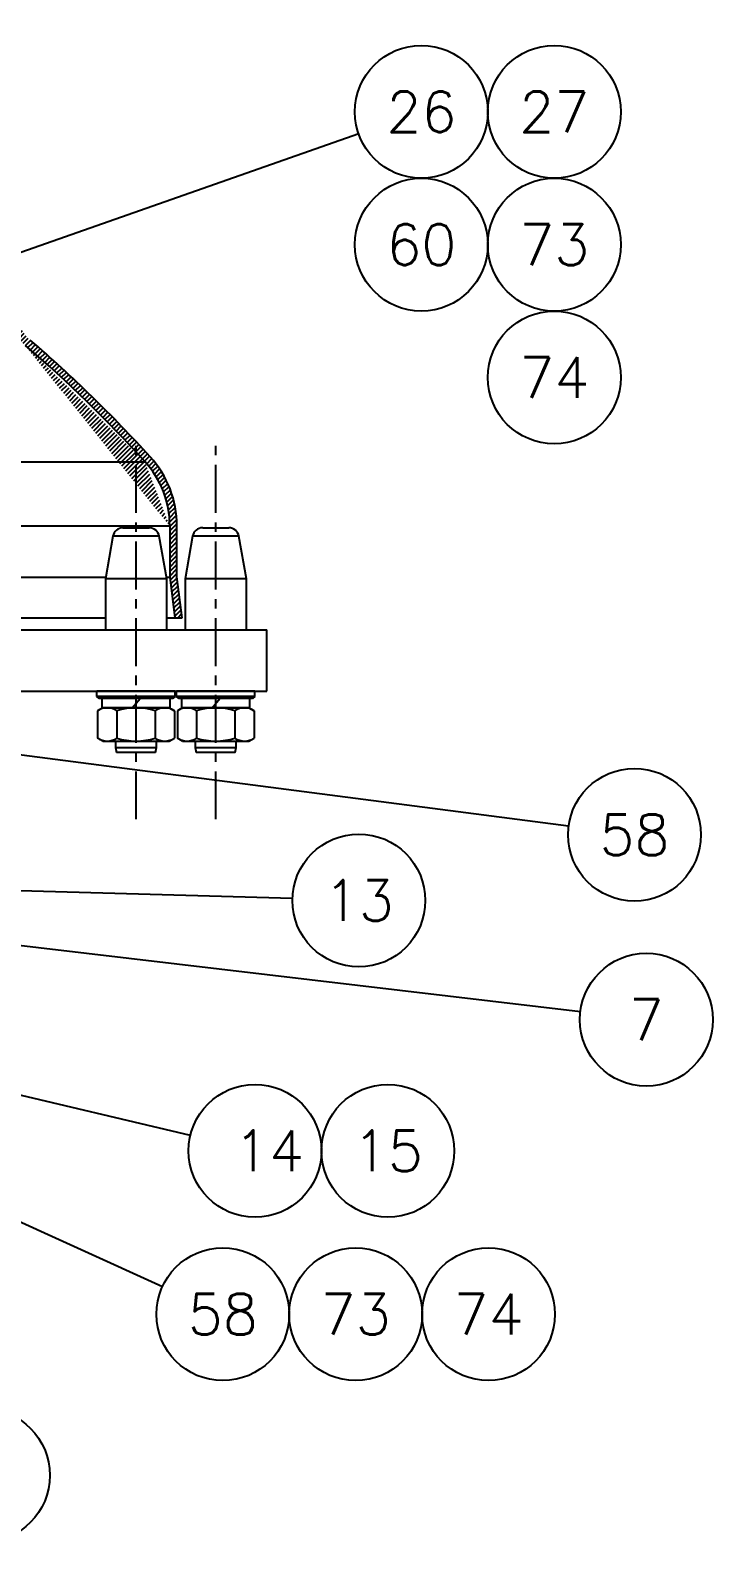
# Model space of a CAD drawing. Extents: x -13768 to 18086, y -10615 to 1188.
# Drawn here: x 1525 to 1658.5, y -920.2 to -624.3 of the extents above; entities that cross this region are included whole.
import ezdxf
from ezdxf.enums import TextEntityAlignment as Align

# ---------------------------------------------------------------- set-up
doc = ezdxf.new("R2010")
doc.units = 0
doc.header["$LTSCALE"] = 7.5
doc.header["$MEASUREMENT"] = 0
doc.linetypes.add('CENTER', pattern=[2, 1.25, -0.25, 0.25, -0.25])
doc.layers.get('0').update_dxf_attribs({"linetype": 'CONTINUOUS'})
for name, color, linetype in [('0-POS', 3, 'CONTINUOUS'), ('CL', 1, 'CENTER'), ('CUPLA A SOLDAR', 5, 'CONTINUOUS'), ('FI', 1, 'CONTINUOUS'), ('POS', 3, 'CONTINUOUS')]:
    doc.layers.add(name, color=color, linetype=linetype)
doc.styles.add('ROMANS', font='ROMANS.SHX')

# ---------------------------------------------------------------- blocks, each defined once
blk = doc.blocks.new('08934L')
for p, q in [((-6.5, 6.5), (-7.51, 5.92)), ((-7.51, 5.92), (-7.51, 0.58)), ((-6.5, 6.5), (-3.75, 6.5)), ((-3.75, 6.5), (3.75, 6.5)), ((-3.75, 5.92), (-3.75, 0.58)), ((3.75, 6.5), (6.5, 6.5)), ((3.75, 5.92), (3.75, 0.58)), ((6.5, 6.5), (7.51, 5.92)), ((7.51, 5.92), (7.51, 0.58)), ((-6.5, 0), (-7.51, 0.58)), ((-6.5, 0), (-3.75, 0)), ((-3.75, 0), (3.75, 0)), ((3.75, 0), (6.5, 0)), ((6.5, 0), (7.51, 0.58))]:
    blk.add_line(p, q)
for centre, radius, start, end in [((-5.63, 3.18), 3.32, 55.6158, 124.3842), ((0, -5.92), 12.42, 72.412, 107.588), ((5.63, 3.18), 3.32, 55.6158, 124.3842), ((-5.63, 3.32), 3.32, 235.6158, 304.3842), ((0, 12.42), 12.42, 252.412, 287.588), ((5.63, 3.32), 3.32, 235.6158, 304.3842)]:
    blk.add_arc(centre, radius, start, end)
blk = doc.blocks.new('08125')
for p, q in [((-8.5, 1.1), (-8, 1.6)), ((-8.5, 1.1), (-8.5, 0)), ((-8.5, 0), (8.5, 0)), ((-8, 1.6), (8, 1.6)), ((8, 1.6), (8.5, 1.1)), ((8.5, 1.1), (8.5, 0))]:
    blk.add_line(p, q)
at = {"color": 1}
blk.add_line((-8.5, 1.1), (8.5, 1.1), dxfattribs=at)
blk = doc.blocks.new('08127')
for p, q in [((-7.4, 2), (7.4, 2)), ((-7.4, 2), (-7.4, 0)), ((-7.4, 0), (7.4, 0)), ((0.81, 2), (-0.9, 0)), ((7.4, 2), (7.4, 0))]:
    blk.add_line(p, q)
blk = doc.blocks.new('POS')
at = {"layer": '0-POS'}
blk.add_circle((0, 0), 6.5, dxfattribs=at)
at = {"layer": '0-POS', "style": 'ROMANS', "flags": 4}
blk.add_attdef('P', text='', height=4, dxfattribs=at).set_placement((0, 0), align=Align.MIDDLE)

msp = doc.modelspace()

# ---------------------------------------------------------------- hatches: boundary and pattern name
at = {"layer": 'CUPLA A SOLDAR'}
h = msp.add_hatch(dxfattribs=at)
h.set_pattern_fill('ANSI31', color=256, scale=5, style=0)
h.set_pattern_definition([(45, (-13786.75265, -5375.2179), (-0.441941738, 0.441941738), [])])
edge = h.paths.add_edge_path(flags=0)
edge.add_line((1552.26677, -731.43204), (1553.25587, -739.34488))
edge.add_line((1553.25587, -739.34488), (1554.66677, -739.34488))
edge.add_line((1554.66677, -739.34488), (1553.66677, -731.34488))
edge.add_line((1553.66677, -731.34488), (1553.66677, -721.34488))
edge.add_arc((1533.66677, -721.34488), 20, 0, 42.2685844)
edge.add_arc((1348.66677, -889.4966), 270, 42.2685844, 49.2357269)
edge.add_spline(control_points=[(1524.96285, -684.99796), (1524.77617, -684.83718), (1524.5992, -684.66442), (1524.43379, -684.48182), (1524.34993, -684.38923), (1524.2689, -684.29399), (1524.19097, -684.19636), (1524.11272, -684.09835), (1524.03752, -683.99783), (1523.96558, -683.8951)], knot_values=[0, 0, 0, 0, 0.000739131, 0.000739131, 0.000739131, 0.001113373, 0.001113373, 0.001113373, 0.001489084, 0.001489084, 0.001489084, 0.001489084], weights=[1, 1, 1, 1, 1, 1, 1, 1, 1, 1], degree=3, periodic=0)
edge.add_line((1523.96558, -683.8951), (1485.84979, -629.45907))
edge.add_arc((1476.01996, -636.34199), 12, 35, 90)
edge.add_line((1476.01996, -624.34199), (1462.76677, -624.34199))
edge.add_line((1462.76677, -624.34199), (1462.76677, -625.74199))
edge.add_line((1462.76677, -625.74199), (1476.01996, -625.74199))
edge.add_arc((1476.01996, -636.34199), 10.6, 35, 90, ccw=False)
edge.add_line((1484.70297, -630.26208), (1522.81925, -684.69777))
edge.add_spline(control_points=[(1522.81925, -684.69777), (1522.99306, -684.94701), (1523.18306, -685.18563), (1523.38664, -685.41122), (1523.48986, -685.5256), (1523.59671, -685.63681), (1523.70686, -685.74454), (1523.81746, -685.85268), (1523.93149, -685.95741), (1524.04864, -686.05841)], knot_values=[0, 0, 0, 0, 0.000911591, 0.000911591, 0.000911591, 0.001373159, 0.001373159, 0.001373159, 0.001836541, 0.001836541, 0.001836541, 0.001836541], weights=[1, 1, 1, 1, 1, 1, 1, 1, 1, 1], degree=3, periodic=0)
edge.add_arc((1348.66677, -889.4966), 268.6, 42.2685844, 49.2357278, ccw=False)
edge.add_arc((1533.66677, -721.34488), 18.6, 0, 42.2685844, ccw=False)
edge.add_line((1552.26677, -721.34488), (1552.26677, -731.43204))

# ---------------------------------------------------------------- linework, layer by layer
for p, q in [((1543.10823, -721.74198), (1548.22531, -721.74198)), ((1558.70823, -721.74198), (1563.8253, -721.74198)), ((1541.13863, -723.39469), (1539.66677, -731.74199)), ((1550.19491, -723.39469), (1541.13863, -723.39469)), ((1551.66678, -731.74199), (1550.19491, -723.39469)), ((1556.73862, -723.39469), (1555.26676, -731.74199)), ((1565.79491, -723.39469), (1556.73862, -723.39469)), ((1567.26677, -731.74199), (1565.79491, -723.39469)), ((1539.66677, -731.74199), (1539.66677, -741.74199)), ((1551.66678, -731.74199), (1539.66677, -731.74199)), ((1551.66678, -741.74199), (1551.66678, -731.74199)), ((1555.26676, -731.74199), (1555.26676, -741.74199)), ((1567.26677, -731.74199), (1555.26676, -731.74199)), ((1567.26677, -741.74199), (1567.26677, -731.74199)), ((1451.13163, -741.74199), (1561.80731, -741.74199)), ((1561.80731, -741.74199), (1571.26676, -741.74199)), ((1571.26676, -753.74199), (1571.26676, -741.74199)), ((1451.13163, -753.74199), (1561.80731, -753.74199)), ((1561.80731, -753.74199), (1571.26676, -753.74199)), ((1541.66677, -763.48199), (1541.66677, -764.74199)), ((1541.66677, -764.74199), (1541.8431, -765.74198)), ((1549.49045, -765.74198), (1541.8431, -765.74198)), ((1549.49045, -765.74198), (1549.66677, -764.74199)), ((1549.66677, -764.74199), (1549.66677, -763.48199)), ((1557.26677, -763.48199), (1557.26677, -764.74199)), ((1557.26677, -764.74199), (1557.44309, -765.74198)), ((1565.09044, -765.74198), (1557.44309, -765.74198)), ((1565.09044, -765.74198), (1565.26677, -764.74199)), ((1565.26677, -764.74199), (1565.26677, -763.48199))]:
    msp.add_line(p, q)
for centre, start, end in [((1543.10824, -723.74199), 90, 170), ((1548.2253, -723.74199), 10, 90), ((1558.70824, -723.74199), 90, 170), ((1563.8253, -723.74199), 10, 90)]:
    msp.add_arc(centre, 2, start, end)
at = {"layer": 'CL'}
for p, q in [((1545.66677, -778.80354), (1545.66677, -705.604)), ((1561.26677, -778.80354), (1561.26677, -705.604))]:
    msp.add_line(p, q, dxfattribs=at)
at = {"layer": 'CUPLA A SOLDAR'}
for p, q in [((1460.26676, -708.83439), (1547.43076, -708.83439)), ((1460.26676, -721.34488), (1552.26677, -721.34488)), ((1552.26677, -721.34488), (1552.26677, -731.43204)), ((1553.66676, -731.34488), (1553.66676, -721.34488)), ((1460.26676, -731.43204), (1539.72142, -731.43204)), ((1551.61212, -731.43204), (1552.26677, -731.43204)), ((1552.26677, -731.43204), (1553.25587, -739.34488)), ((1554.66677, -739.34488), (1553.66676, -731.34488)), ((1460.26676, -739.34488), (1539.66677, -739.34488)), ((1551.66676, -739.34488), (1553.25587, -739.34488)), ((1553.25587, -739.34488), (1554.66677, -739.34488))]:
    msp.add_line(p, q, dxfattribs=at)
for centre, radius, start, end in [((1348.66677, -889.4966), 268.6, 42.2685844, 49.2357276), ((1348.66677, -889.4966), 270, 42.2685844, 49.2357269), ((1533.66677, -721.34488), 18.6, 0, 42.2685844), ((1533.66677, -721.34488), 20, 0, 42.2685844)]:
    msp.add_arc(centre, radius, start, end, dxfattribs=at)
at = {"layer": 'FI'}
for p, q in [((1541.66677, -764.74199), (1549.66677, -764.74199)), ((1557.26677, -764.74199), (1565.26677, -764.74199))]:
    msp.add_line(p, q, dxfattribs=at)
at = {"layer": 'POS'}
for p, q in [((1589.24563, -644.62137), (1405.30165, -709.28506)), ((1630.32874, -780.15696), (1403.66677, -750.74199)), ((1632.61814, -816.49995), (1409.27412, -790.09274)), ((1576.27925, -794.32227), (1460.30095, -790.97337)), ((1556.3027, -840.70789), (1456.27825, -817.01087)), ((1550.81564, -870.30292), (1451.98915, -825.34212))]:
    msp.add_line(p, q, dxfattribs=at)

# ---------------------------------------------------------------- block references
at = {"xscale": 0.9, "yscale": 0.9, "zscale": 0.9, "rotation": 180}
for name, p in [('08125', (1545.66677, -753.74199)), ('08125', (1561.26677, -753.74199)), ('08127', (1545.66677, -755.18199)), ('08127', (1561.26677, -755.18199))]:
    msp.add_blockref(name, p, dxfattribs=at)
for p in [(1545.66677, -763.48199), (1561.26677, -763.48199)]:
    msp.add_blockref('08934L', p)
at = {"layer": 'POS', "xscale": 2, "yscale": 2, "zscale": 2}
for p, values in [((1601.50989, -640.31), {'P': '26'}), ((1627.50989, -640.31), {'P': '27'}), ((1601.50989, -666.31), {'P': '60'}), ((1627.50989, -666.31), {'P': '73'}), ((1627.50989, -692.31), {'P': '74'}), ((1643.22064, -781.83), {'P': '58'}), ((1589.27383, -794.69749), {'P': '13'}), ((1645.52822, -818.02638), {'P': '7'}), ((1568.95255, -843.7048), {'P': ' 14'}), ((1594.95255, -843.7048), {'P': '15'}), ((1562.64862, -875.68629), {'P': '58'}), ((1588.64862, -875.68629), {'P': '73'}), ((1614.64862, -875.68629), {'P': '74'}), ((1515.82271, -907.22775), {'P': '58'})]:
    msp.add_blockref('POS', p, dxfattribs=at).add_auto_attribs(values)

doc.saveas('drawing.dxf')
